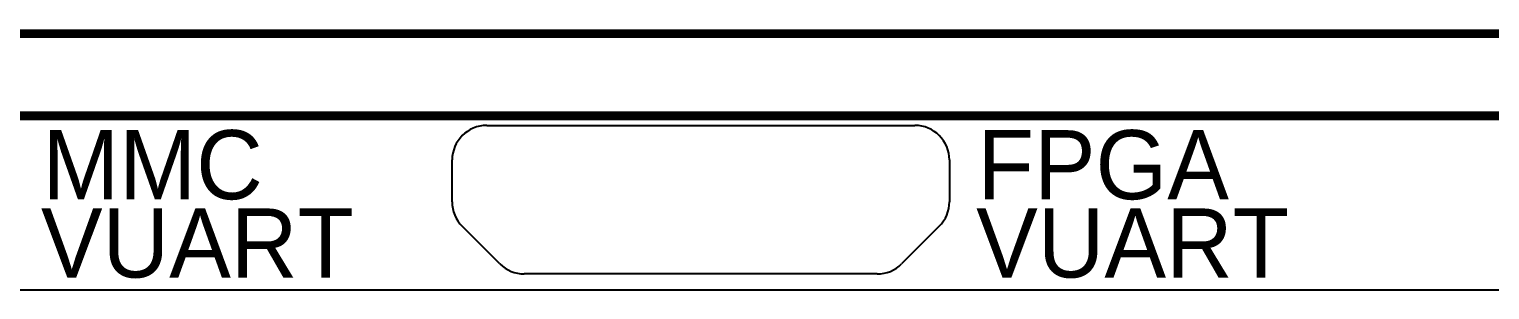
# Model space of a CAD drawing. Extents: x 28 to 177, y 60 to 80.
# Drawn here: x 116.54 to 137.69, y 75.85 to 79.62 of the extents above; entities that cross this region are included whole.
import ezdxf

# ---------------------------------------------------------------- set-up
doc = ezdxf.new("R2010")
doc.units = 0
doc.header["$MEASUREMENT"] = 0
doc.layers.add('MECHANICAL2', color=216, linetype='CONTINUOUS')
doc.layers.add('MECHANICAL4', color=56, linetype='CONTINUOUS')

msp = doc.modelspace()

# ---------------------------------------------------------------- linework, layer by layer
at = {"layer": 'MECHANICAL2'}
for p, q in [((123.160715, 78.227954), (129.362037, 78.227954)), ((122.660608, 77.122693), (122.660608, 77.727847)), ((129.862144, 77.727847), (129.862144, 77.122693)), ((123.352177, 76.223973), (122.807086, 76.769064)), ((129.715666, 76.769064), (129.170575, 76.223973)), ((128.816946, 76.077495), (123.705806, 76.077495)), ((111.047284, 75.848627), (165.55891, 75.848627))]:
    msp.add_line(p, q, dxfattribs=at)
at = {"layer": 'MECHANICAL2', "const_width": 0.127}
for points in [[(27.953401, 79.557606), (176.753492, 79.557606)], [(32.753402, 79.557616), (171.953489, 79.557616)], [(27.953401, 78.367606), (176.753492, 78.367606)], [(27.953401, 78.367606), (176.753492, 78.367606)]]:
    msp.add_lwpolyline(points, dxfattribs=at)
at = {"layer": 'MECHANICAL2'}
for centre, start, end in [((123.160715, 77.727847), 90, 180), ((129.362037, 77.727847), 0, 90), ((123.160715, 77.122693), 180, 225), ((129.362037, 77.122693), 315, 0), ((123.705806, 76.577602), 225, 270), ((128.816946, 76.577602), 270, 315)]:
    msp.add_arc(centre, 0.500107, start, end, dxfattribs=at)

# ---------------------------------------------------------------- texts
at = {"layer": 'MECHANICAL4'}
for s, p in [('MMC', (116.725298, 77.159685)), ('FPGA', (130.269375, 77.159685)), ('VUART', (116.705753, 76.026126)), ('VUART', (130.249831, 76.026126))]:
    msp.add_text(s, height=1.000001, rotation=360, dxfattribs=at).set_placement(p)

doc.saveas('drawing.dxf')
